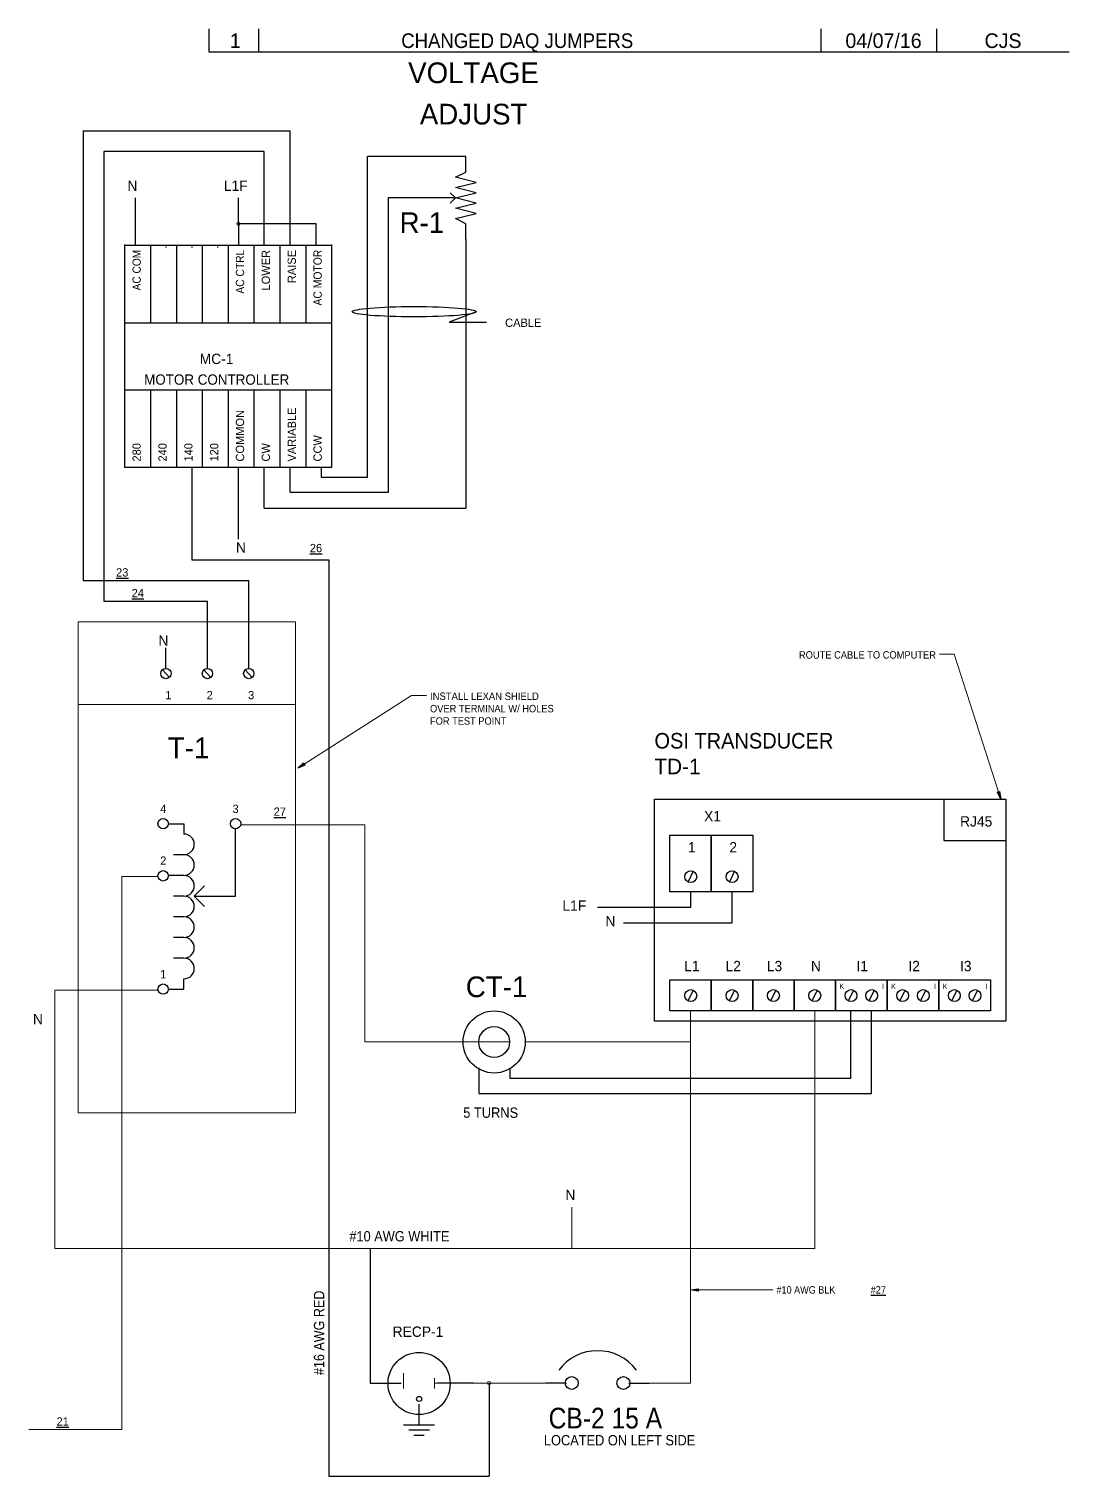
# Model space of a CAD drawing. Header units: inches. Extents: x 0.6 to 32.3, y 0.2 to 21.
# Drawn here: x 24.93 to 32.32, y 10.59 to 20.88 of the extents above; entities that cross this region are included whole.
import ezdxf
from ezdxf.enums import TextEntityAlignment as Align

# ---------------------------------------------------------------- set-up
doc = ezdxf.new("R2010")
doc.units = ezdxf.units.IN
doc.header["$MEASUREMENT"] = 0
doc.linetypes.add('HIDDEN', pattern=[0.075, 0.05, -0.025])
for name, color, linetype in [('COMP', 3, 'Continuous'), ('DASH', 3, 'HIDDEN'), ('DEVICE', 3, 'Continuous'), ('SLD-0', 7, 'Continuous'), ('TEXT', 4, 'Continuous'), ('TXT', 4, 'Continuous'), ('WIRE', 1, 'Continuous'), ('WIRE_BIG', 1, 'Continuous')]:
    doc.layers.add(name, color=color, linetype=linetype)
doc.styles.add('SLDTEXTSTYLE0', font='TXT')
doc.styles.add('SLDTEXTSTYLE1', font='TXT', dxfattribs={"width": 0.928571})
doc.styles.add('SLDTEXTSTYLE10', font='TXT', dxfattribs={"width": 0.9375})
doc.styles.add('SLDTEXTSTYLE12', font='TXT', dxfattribs={"width": 0.923077})
doc.styles.add('SLDTEXTSTYLE14', font='TXT', dxfattribs={"width": 0.964286})
doc.styles.add('SLDTEXTSTYLE16', font='TXT', dxfattribs={"width": 0.95})
doc.styles.add('SLDTEXTSTYLE17', font='TXT', dxfattribs={"width": 0.925})
doc.styles.add('SLDTEXTSTYLE2', font='TXT', dxfattribs={"width": 0.916667})
doc.styles.add('SLDTEXTSTYLE23', font='TXT', dxfattribs={"width": 0.931818})
doc.styles.add('SLDTEXTSTYLE29', font='TXT', dxfattribs={"width": 0.909091})
doc.styles.add('SLDTEXTSTYLE31', font='TXT', dxfattribs={"width": 0.934783})
doc.styles.add('SLDTEXTSTYLE5', font='TXT', dxfattribs={"width": 0.888889})
doc.styles.add('SLDTEXTSTYLE59', font='TXT', dxfattribs={"width": 0.947368})
doc.styles.add('SLDTEXTSTYLE6', font='TXT', dxfattribs={"width": 0.96875})

# ---------------------------------------------------------------- blocks, each defined once
blk = doc.blocks.new('CIRBKR')
at = {"layer": 'COMP'}
for p, q in [((-0.812, 0), (-1, 0)), ((-0.188, 0), (0, 0))]:
    blk.add_line(p, q, dxfattribs=at)
for centre in [(-0.75, 0), (-0.25, 0)]:
    blk.add_circle(centre, 0.0625, dxfattribs=at)
blk.add_arc((-0.5, -0.156), 0.469, 36.8699, 143.1301, dxfattribs=at)
at = {"layer": 'COMP', "color": 3}
for tag in ['DESCRIPTL1', 'DESCRIPTL2', 'LABEL']:
    blk.add_attdef(tag, (0, 0), '', height=1, dxfattribs=at)
at = {"layer": 'COMP', "color": 3, "style": 'SLDTEXTSTYLE0'}
for tag, flags, p in [('DEVNAME_RO', 3, (-0.795, 0.714)), ('STOCKNUM', 1, (-0.708, -0.661))]:
    blk.add_attdef(tag, text='', height=0.1, dxfattribs=dict(at, flags=flags)).set_placement(p, align=Align.BOTTOM_LEFT)
blk = doc.blocks.new('RESISTOR')
at = {"layer": 'COMP'}
for p, q in [((-1, 0), (-0.625, 0)), ((-0.625, 0), (-0.5, 0.25)), ((-0.5, 0.25), (-0.375, -0.25)), ((-0.375, -0.25), (-0.25, 0.25)), ((-0.25, 0.25), (-0.125, -0.25)), ((-0.125, -0.25), (0, 0.25)), ((0, 0.25), (0.125, -0.25)), ((0.125, -0.25), (0.25, 0.25)), ((0.25, 0.25), (0.375, -0.25)), ((0.375, -0.25), (0.5, 0.25)), ((0.5, 0.25), (0.625, 0)), ((0.625, 0), (1, 0))]:
    blk.add_line(p, q, dxfattribs=at)
blk = doc.blocks.new('TERM1')
at = {"layer": 'COMP'}
blk.add_circle((0, 0), 0.125, dxfattribs=at)
at = {"layer": 'WIRE_BIG'}
blk.add_line((-0.088, 0.089), (0.084, -0.092), dxfattribs=at)
blk = doc.blocks.new('TIE')
at = {"layer": 'WIRE_BIG', "lineweight": 30}
blk.add_circle((0, 0), 0.0312, dxfattribs=at)
blk = doc.blocks.new('GND')
at = {"layer": 'WIRE_BIG'}
for p, q in [((0, -0.5), (0, 0)), ((-0.375, -0.5), (0.375, -0.5)), ((-0.25, -0.625), (0.25, -0.625)), ((-0.125, -0.75), (0.125, -0.75))]:
    blk.add_line(p, q, dxfattribs=at)
blk = doc.blocks.new('SW_NOTE_11')
at = {"layer": 'TEXT', "color": 0, "attachment_point": 1}
for s, insert, char_height, style in [('OSI TRANSDUCER', (0, 0.142), 0.11029, 'SLDTEXTSTYLE14'), ('TD-1', (0, -0.041), 0.1103, 'SLDTEXTSTYLE0')]:
    blk.add_mtext(s, dxfattribs=dict(at, insert=insert, char_height=char_height, style=style))
blk = doc.blocks.new('SW_NOTE_14')
at = {"layer": 'TEXT', "color": 0, "char_height": 0.05294, "attachment_point": 1}
for s, insert, style in [('INSTALL LEXAN SHIELD', (0, 0.068), 'SLDTEXTSTYLE16'), ('OVER TERMINAL W/ HOLES', (0, -0.02), 'SLDTEXTSTYLE23'), ('FOR TEST POINT', (0, -0.108), 'SLDTEXTSTYLE1')]:
    blk.add_mtext(s, dxfattribs=dict(at, insert=insert, style=style))
blk = doc.blocks.new('SW_NOTE_17')
at = {"layer": 'TXT', "color": 0, "attachment_point": 1}
for s, insert, char_height, style in [('#10 AWG BLK', (0, 0.068), 0.05294, 'SLDTEXTSTYLE29'), ('\\L #27', (0.652, 0.068), 0.0529, 'SLDTEXTSTYLE2')]:
    blk.add_mtext(s, dxfattribs=dict(at, insert=insert, char_height=char_height, style=style))

msp = doc.modelspace()

# ---------------------------------------------------------------- hatches: boundary and pattern name
at = {"linetype": 'Continuous'}
msp.add_hatch(color=7, dxfattribs=at).paths.add_polyline_path([(31.814, 15.452), (31.83, 15.458), (31.838, 15.404)], flags=0)
at = {"layer": 'TEXT'}
msp.add_hatch(color=256, dxfattribs=at).paths.add_polyline_path([(26.878, 15.661), (26.888, 15.646), (26.838, 15.625)], flags=0)
at = {"layer": 'TXT'}
msp.add_hatch(color=256, dxfattribs=at).paths.add_polyline_path([(29.685, 11.921), (29.685, 11.903), (29.632, 11.912)], flags=0)

# ---------------------------------------------------------------- linework, layer by layer
at = {"layer": 'COMP'}
for p, q in [((27.96, 19.68), (27.482, 19.68)), ((27.96, 19.68), (27.923, 19.717)), ((27.96, 19.68), (27.923, 19.643)), ((25.608, 17.763), (25.608, 19.35)), ((25.608, 19.344), (27.078, 19.344)), ((25.792, 19.344), (25.792, 18.792)), ((25.975, 19.344), (25.975, 18.792)), ((26.159, 19.344), (26.159, 18.792)), ((26.343, 19.344), (26.343, 18.792)), ((26.527, 19.344), (26.527, 18.797)), ((26.711, 19.344), (26.711, 18.792)), ((26.895, 19.344), (26.895, 18.792)), ((27.078, 19.35), (27.078, 17.763)), ((25.608, 18.792), (27.078, 18.792)), ((25.608, 18.314), (27.078, 18.314)), ((25.792, 18.314), (25.792, 17.763)), ((25.975, 18.314), (25.975, 17.763)), ((26.159, 18.314), (26.159, 17.763)), ((26.343, 18.314), (26.343, 17.763)), ((26.527, 18.314), (26.527, 17.768)), ((26.711, 18.314), (26.711, 17.763)), ((26.895, 18.314), (26.895, 17.763)), ((27.078, 17.763), (25.608, 17.763)), ((25.918, 15.229), (26.029, 15.229)), ((26.029, 15.229), (26.029, 15.155)), ((26.029, 15.008), (25.955, 15.008)), ((25.991, 14.861), (25.918, 14.861)), ((26.029, 14.861), (25.955, 14.861)), ((26.029, 14.714), (25.955, 14.714)), ((26.029, 14.567), (25.955, 14.567)), ((26.029, 14.42), (25.955, 14.42)), ((26.029, 14.273), (25.955, 14.273)), ((26.029, 14.052), (26.029, 14.126)), ((25.918, 14.052), (26.029, 14.052))]:
    msp.add_line(p, q, dxfattribs=at)
at = {"layer": 'COMP', "linetype": 'Continuous', "lineweight": 0}
for p, q in [((26.821, 16.665), (25.276, 16.665)), ((25.276, 16.665), (25.276, 13.172)), ((26.821, 13.172), (26.821, 16.665)), ((25.276, 16.077), (26.821, 16.077)), ((25.276, 13.172), (26.821, 13.172))]:
    msp.add_line(p, q, dxfattribs=at)
at = {"layer": 'COMP', "linetype": 'Continuous'}
for p, q in [((29.651, 14.89), (29.614, 14.816)), ((29.945, 14.89), (29.908, 14.816)), ((29.651, 14.044), (29.614, 13.971)), ((29.945, 14.044), (29.908, 13.971)), ((30.239, 14.044), (30.202, 13.971)), ((30.533, 14.044), (30.496, 13.971)), ((30.79, 14.044), (30.754, 13.971)), ((30.938, 14.044), (30.901, 13.971)), ((31.158, 14.044), (31.121, 13.971)), ((31.305, 14.044), (31.268, 13.971)), ((31.526, 14.044), (31.489, 13.971)), ((31.673, 14.044), (31.636, 13.971))]:
    msp.add_line(p, q, dxfattribs=at)
at = {"layer": 'COMP'}
for centre in [(25.881, 15.229), (26.396, 15.229), (25.881, 14.858), (25.881, 14.052)]:
    msp.add_circle(centre, 0.0368, dxfattribs=at)
at = {"layer": 'COMP', "linetype": 'Continuous'}
for centre in [(29.633, 14.852), (29.927, 14.852), (29.633, 14.006), (29.927, 14.006), (30.221, 14.006), (30.515, 14.006), (30.773, 14.006), (30.92, 14.006), (31.14, 14.006), (31.287, 14.006), (31.508, 14.006), (31.655, 14.006)]:
    msp.add_circle(centre, 0.0422, dxfattribs=at)
at = {"layer": 'COMP'}
for centre in [(26.029, 15.082), (26.029, 14.935), (26.029, 14.787), (26.029, 14.64), (26.029, 14.493), (26.029, 14.346), (26.029, 14.199)]:
    msp.add_arc(centre, 0.0735, 270, 90, dxfattribs=at)
at = {"layer": 'DASH', "linetype": 'Continuous'}
for p, q in [((28.107, 18.871), (27.916, 18.797)), ((27.916, 18.797), (28.181, 18.797))]:
    msp.add_line(p, q, dxfattribs=at)
msp.add_ellipse((27.666, 18.871), major_axis=(0.441, 0), ratio=0.083333, dxfattribs=at)
at = {"layer": 'DEVICE', "linetype": 'Continuous', "lineweight": 30}
for p, q in [((29.375, 15.404), (31.875, 15.404)), ((29.375, 13.824), (29.375, 15.404)), ((31.434, 15.404), (31.434, 15.11)), ((31.875, 15.404), (31.875, 13.824)), ((29.485, 15.147), (29.779, 15.147)), ((29.485, 14.743), (29.485, 15.147)), ((29.779, 15.147), (29.779, 14.743)), ((29.779, 15.147), (30.074, 15.147)), ((29.779, 14.743), (29.779, 15.147)), ((30.074, 15.147), (30.074, 14.743)), ((31.434, 15.11), (31.875, 15.11)), ((29.779, 14.743), (29.485, 14.743)), ((30.074, 14.743), (29.779, 14.743)), ((29.485, 14.118), (29.779, 14.118)), ((29.485, 13.897), (29.485, 14.118)), ((29.779, 14.118), (29.779, 13.897)), ((29.779, 14.118), (30.074, 14.118)), ((29.779, 13.897), (29.779, 14.118)), ((30.074, 14.118), (30.074, 13.897)), ((30.074, 14.118), (30.368, 14.118)), ((30.074, 13.897), (30.074, 14.118)), ((30.368, 14.118), (30.368, 13.897)), ((30.368, 14.118), (30.662, 14.118)), ((30.368, 13.897), (30.368, 14.118)), ((30.662, 14.118), (30.662, 13.897)), ((30.662, 14.118), (31.029, 14.118)), ((30.662, 13.897), (30.662, 14.118)), ((31.029, 14.118), (31.029, 13.897)), ((31.029, 14.118), (31.397, 14.118)), ((31.029, 13.897), (31.029, 14.118)), ((31.397, 14.118), (31.397, 13.897)), ((31.397, 14.118), (31.765, 14.118)), ((31.397, 13.897), (31.397, 14.118)), ((31.765, 14.118), (31.765, 13.897)), ((29.779, 13.897), (29.485, 13.897)), ((30.074, 13.897), (29.779, 13.897)), ((30.368, 13.897), (30.074, 13.897)), ((30.662, 13.897), (30.368, 13.897)), ((31.029, 13.897), (30.662, 13.897)), ((31.397, 13.897), (31.029, 13.897)), ((31.765, 13.897), (31.397, 13.897)), ((31.875, 13.824), (29.375, 13.824))]:
    msp.add_line(p, q, dxfattribs=at)
for radius in [0.221, 0.11]:
    msp.add_circle((28.235, 13.676), radius, dxfattribs=at)
at = {"layer": 'SLD-0', "linetype": 'Continuous', "lineweight": 0}
for p, q in [((31.507, 16.434), (31.401, 16.434)), ((31.822, 15.455), (31.507, 16.434))]:
    msp.add_line(p, q, dxfattribs=at)
at = {"layer": 'SLD-0'}
for p, q in [((31.814, 15.452), (31.83, 15.458)), ((31.838, 15.404), (31.814, 15.452)), ((31.83, 15.458), (31.838, 15.404))]:
    msp.add_line(p, q, dxfattribs=at)
at = {"layer": 'TEXT'}
for p, q in [((26.206, 20.882), (26.206, 20.72)), ((26.559, 20.882), (26.559, 20.72)), ((30.559, 20.882), (30.559, 20.72)), ((31.382, 20.882), (31.382, 20.72)), ((26.206, 20.72), (32.324, 20.72)), ((26.838, 15.625), (26.878, 15.661)), ((26.878, 15.661), (26.888, 15.646)), ((26.888, 15.646), (26.838, 15.625))]:
    msp.add_line(p, q, dxfattribs=at)
at = {"layer": 'TEXT', "linetype": 'Continuous', "lineweight": 0}
for p, q in [((26.883, 15.653), (27.647, 16.14)), ((27.647, 16.14), (27.753, 16.14))]:
    msp.add_line(p, q, dxfattribs=at)
at = {"layer": 'TXT'}
for p, q in [((29.632, 11.912), (29.685, 11.921)), ((29.685, 11.903), (29.632, 11.912)), ((29.685, 11.921), (29.685, 11.903))]:
    msp.add_line(p, q, dxfattribs=at)
at = {"layer": 'TXT', "linetype": 'Continuous', "lineweight": 0}
for p, q in [((29.685, 11.912), (30.11, 11.912)), ((30.11, 11.912), (30.216, 11.912))]:
    msp.add_line(p, q, dxfattribs=at)
at = {"layer": 'WIRE', "linetype": 'Continuous'}
for p, q in [((25.313, 20.158), (25.313, 16.959)), ((26.784, 19.349), (26.784, 20.158)), ((26.6, 20.011), (25.46, 20.011)), ((25.46, 20.011), (25.46, 16.812)), ((26.6, 19.349), (26.6, 20.011)), ((27.335, 17.695), (27.335, 19.974)), ((26.416, 19.496), (26.416, 19.68)), ((27.482, 19.68), (27.482, 17.584)), ((26.968, 19.496), (26.416, 19.496)), ((26.416, 19.496), (26.416, 19.349)), ((26.968, 19.349), (26.968, 19.496)), ((27.004, 17.768), (27.004, 17.695)), ((27.004, 17.695), (27.335, 17.695)), ((26.085, 17.106), (27.059, 17.106)), ((27.059, 17.106), (27.059, 10.588)), ((25.313, 16.959), (26.49, 16.959)), ((25.46, 16.812), (26.196, 16.812))]:
    msp.add_line(p, q, dxfattribs=at)
at = {"layer": 'WIRE', "linetype": 'Continuous', "lineweight": 30}
for p, q in [((25.313, 20.158), (26.784, 20.158)), ((29.632, 14.743), (29.632, 14.632)), ((29.926, 14.743), (29.926, 14.522)), ((29.632, 14.632), (28.971, 14.632)), ((29.926, 14.522), (29.154, 14.522)), ((30.772, 13.419), (30.772, 13.897)), ((30.919, 13.309), (30.919, 13.897)), ((28.125, 13.493), (28.125, 13.309)), ((28.346, 13.493), (28.346, 13.419)), ((28.346, 13.419), (30.772, 13.419)), ((28.125, 13.309), (30.919, 13.309)), ((27.353, 12.206), (27.353, 11.25)), ((27.353, 11.25), (27.574, 11.25)), ((28.088, 11.25), (27.831, 11.25)), ((28.199, 11.25), (28.199, 10.588)), ((27.059, 10.588), (28.199, 10.588))]:
    msp.add_line(p, q, dxfattribs=at)
at = {"layer": 'WIRE', "linetype": 'Continuous', "lineweight": 0}
for p, q in [((26.434, 15.221), (27.316, 15.221)), ((27.316, 15.221), (27.316, 13.676)), ((25.588, 14.853), (25.588, 10.919)), ((25.846, 14.853), (25.588, 14.853)), ((25.846, 14.044), (25.11, 14.044)), ((25.11, 14.044), (25.11, 12.206)), ((29.632, 13.676), (29.632, 13.897)), ((30.515, 12.206), (30.515, 13.897)), ((27.316, 13.676), (28.346, 13.676)), ((28.456, 13.676), (29.632, 13.676)), ((29.632, 11.25), (29.632, 13.676)), ((28.787, 12.206), (28.787, 12.5)), ((25.11, 12.206), (30.515, 12.206)), ((27.353, 11.25), (27.574, 11.25)), ((27.811, 11.25), (28.75, 11.25)), ((27.831, 11.25), (28.64, 11.25)), ((29.191, 11.25), (29.632, 11.25)), ((25.588, 10.919), (24.926, 10.919))]:
    msp.add_line(p, q, dxfattribs=at)
for centre in [(26.416, 19.496), (28.199, 11.25)]:
    msp.add_circle(centre, 0.0114, dxfattribs=at)
at = {"layer": 'WIRE_BIG'}
for p, q in [((28.034, 19.974), (27.335, 19.974)), ((25.681, 19.68), (25.681, 19.349)), ((28.034, 19.386), (28.034, 17.474)), ((26.085, 17.768), (26.085, 17.106)), ((26.416, 17.253), (26.416, 17.768)), ((26.6, 17.474), (26.6, 17.768)), ((26.784, 17.584), (26.784, 17.768)), ((27.482, 17.584), (26.784, 17.584)), ((26.6, 17.474), (28.034, 17.474)), ((26.49, 16.334), (26.49, 16.959)), ((26.196, 16.334), (26.196, 16.812)), ((25.901, 16.334), (25.901, 16.481)), ((26.396, 14.714), (26.396, 15.192)), ((26.102, 14.714), (26.176, 14.787)), ((26.102, 14.714), (26.396, 14.714)), ((26.102, 14.714), (26.176, 14.64))]:
    msp.add_line(p, q, dxfattribs=at)
at = {"layer": 'WIRE_BIG', "lineweight": 0}
for p, q in [((27.59, 11.211), (27.59, 11.321)), ((27.811, 11.211), (27.811, 11.284))]:
    msp.add_line(p, q, dxfattribs=at)
at = {"layer": 'WIRE_BIG'}
msp.add_circle((27.701, 11.247), 0.221, dxfattribs=at)

# ---------------------------------------------------------------- block references
at = {"color": 7, "linetype": 'Continuous'}
for name, p, xscale, yscale, zscale, rotation in [('RESISTOR', (28.034, 19.68), 0.2941176470588235, 0.2941176470588235, 0.2941176470588235, 90), ('TIE', (27.701, 11.137), 0.5882352941176471, 0.5882352941176471, 0.5882352941176471, 89.99999999999997)]:
    msp.add_blockref(name, p, dxfattribs=dict(at, xscale=xscale, yscale=yscale, zscale=zscale, rotation=rotation))
for name, p, xscale, yscale, zscale in [('TERM1', (25.901, 16.297), 0.2941176470588235, 0.2941176470588235, 0.2941176470588235), ('TERM1', (26.196, 16.297), 0.2941176470588235, 0.2941176470588235, 0.2941176470588235), ('TERM1', (26.49, 16.297), 0.2941176470588235, 0.2941176470588235, 0.2941176470588235), ('CIRBKR', (29.338, 11.25), 0.7352941176470589, 0.7352941176470589, 0.7352941176470589), ('GND', (27.701, 11.1), 0.2941176470588235, 0.2941176470588235, 0.2941176470588235)]:
    msp.add_blockref(name, p, dxfattribs=dict(at, xscale=xscale, yscale=yscale, zscale=zscale))
at = {"layer": 'TEXT'}
for name, p in [('SW_NOTE_14', (27.779, 16.094)), ('SW_NOTE_11', (29.375, 15.732))]:
    msp.add_blockref(name, p, dxfattribs=at)
at = {"layer": 'TXT'}
msp.add_blockref('SW_NOTE_17', (30.243, 11.871), dxfattribs=at)

# ---------------------------------------------------------------- texts
at = {"layer": 'DASH', "insert": (28.313, 18.822), "char_height": 0.0588, "attachment_point": 1, "style": 'SLDTEXTSTYLE0'}
msp.add_mtext('CABLE', dxfattribs=at)
at = {"layer": 'SLD-0', "insert": (31.377, 16.456), "char_height": 0.05294, "attachment_point": 3, "style": 'SLDTEXTSTYLE31'}
msp.add_mtext('ROUTE CABLE TO COMPUTER', dxfattribs=at)
at = {"layer": 'TEXT'}
for s, insert, char_height, attachment_point, style in [('1', (26.394, 20.851), 0.104, 2, 'SLDTEXTSTYLE0'), ('CHANGED DAQ JUMPERS', (28.399, 20.851), 0.10417, 2, 'SLDTEXTSTYLE59'), ('04/07/16', (31.004, 20.851), 0.1042, 2, 'SLDTEXTSTYLE0'), ('CJS', (31.854, 20.851), 0.1042, 2, 'SLDTEXTSTYLE0'), ('VOLTAGE', (28.088, 20.644), 0.1471, 2, 'SLDTEXTSTYLE0'), ('ADJUST', (28.089, 20.35), 0.1471, 2, 'SLDTEXTSTYLE0'), ('N', (25.662, 19.804), 0.0735, 2, 'SLDTEXTSTYLE0'), ('L1F', (26.397, 19.804), 0.0735, 2, 'SLDTEXTSTYLE0'), ('R-1', (27.721, 19.578), 0.1471, 2, 'SLDTEXTSTYLE0'), ('MC-1', (26.261, 18.572), 0.0735, 2, 'SLDTEXTSTYLE0'), ('MOTOR CONTROLLER', (26.262, 18.425), 0.07353, 2, 'SLDTEXTSTYLE6'), ('N', (26.434, 17.23), 0.0735, 2, 'SLDTEXTSTYLE0'), ('\\L26', (26.924, 17.219), 0.0588, 1, 'SLDTEXTSTYLE0'), ('\\L23', (25.546, 17.046), 0.0588, 1, 'SLDTEXTSTYLE0'), ('\\L24', (25.657, 16.899), 0.0588, 1, 'SLDTEXTSTYLE0'), ('N', (25.883, 16.568), 0.0735, 2, 'SLDTEXTSTYLE0'), ('1', (25.918, 16.173), 0.0588, 2, 'SLDTEXTSTYLE0'), ('2', (26.212, 16.173), 0.0588, 2, 'SLDTEXTSTYLE0'), ('3', (26.507, 16.173), 0.0588, 2, 'SLDTEXTSTYLE0'), ('T-1', (26.062, 15.842), 0.1471, 2, 'SLDTEXTSTYLE0'), ('4', (25.882, 15.364), 0.0588, 2, 'SLDTEXTSTYLE0'), ('3', (26.396, 15.364), 0.0588, 2, 'SLDTEXTSTYLE0'), ('\\L27', (26.667, 15.344), 0.0588, 1, 'SLDTEXTSTYLE0'), ('X1', (29.788, 15.319), 0.0735, 2, 'SLDTEXTSTYLE0'), ('RJ45', (31.663, 15.282), 0.0735, 2, 'SLDTEXTSTYLE0'), ('1', (29.641, 15.098), 0.0735, 2, 'SLDTEXTSTYLE0'), ('2', (29.935, 15.098), 0.0735, 2, 'SLDTEXTSTYLE0'), ('2', (25.882, 14.996), 0.0588, 2, 'SLDTEXTSTYLE0'), ('L1F', (28.805, 14.683), 0.0735, 2, 'SLDTEXTSTYLE0'), ('N', (29.062, 14.572), 0.0735, 2, 'SLDTEXTSTYLE0'), ('L1', (29.641, 14.253), 0.0735, 2, 'SLDTEXTSTYLE0'), ('L2', (29.935, 14.253), 0.0735, 2, 'SLDTEXTSTYLE0'), ('L3', (30.229, 14.253), 0.0735, 2, 'SLDTEXTSTYLE0'), ('N', (30.523, 14.253), 0.0735, 2, 'SLDTEXTSTYLE0'), ('I1', (30.853, 14.253), 0.0735, 2, 'SLDTEXTSTYLE0'), ('I2', (31.222, 14.253), 0.0735, 2, 'SLDTEXTSTYLE0'), ('I3', (31.589, 14.253), 0.0735, 2, 'SLDTEXTSTYLE0'), ('1', (25.881, 14.187), 0.0588, 2, 'SLDTEXTSTYLE0'), ('CT-1', (28.252, 14.142), 0.1471, 2, 'SLDTEXTSTYLE0'), ('K', (30.707, 14.09), 0.0368, 2, 'SLDTEXTSTYLE0'), ('I', (31.001, 14.09), 0.0368, 2, 'SLDTEXTSTYLE0'), ('K', (31.075, 14.09), 0.0368, 2, 'SLDTEXTSTYLE0'), ('I', (31.369, 14.09), 0.0368, 2, 'SLDTEXTSTYLE0'), ('K', (31.442, 14.09), 0.0368, 2, 'SLDTEXTSTYLE0'), ('I', (31.736, 14.09), 0.0368, 2, 'SLDTEXTSTYLE0'), ('N', (24.99, 13.875), 0.0735, 2, 'SLDTEXTSTYLE0'), ('5 TURNS', (28.015, 13.21), 0.0735, 1, 'SLDTEXTSTYLE1'), ('N', (28.777, 12.625), 0.0735, 2, 'SLDTEXTSTYLE0'), ('#10 AWG WHITE', (27.561, 12.331), 0.07353, 2, 'SLDTEXTSTYLE12'), ('RECP-1', (27.693, 11.652), 0.0735, 2, 'SLDTEXTSTYLE0'), ('CB-2 15 A', (29.026, 11.074), 0.1471, 2, 'SLDTEXTSTYLE5'), ('\\L21', (25.123, 11.006), 0.0588, 1, 'SLDTEXTSTYLE0'), ('LOCATED ON LEFT SIDE', (29.127, 10.88), 0.07353, 2, 'SLDTEXTSTYLE17')]:
    msp.add_mtext(s, dxfattribs=dict(at, insert=insert, char_height=char_height, attachment_point=attachment_point, style=style))
at = {"layer": 'TEXT', "rotation": 90}
for s, insert, char_height, attachment_point, style in [('AC COM', (25.663, 19.311), 0.0588, 3, 'SLDTEXTSTYLE2'), ('.', (25.847, 19.342), 0.0588, 3, 'SLDTEXTSTYLE0'), ('.', (26.031, 19.342), 0.0588, 3, 'SLDTEXTSTYLE0'), ('.', (26.215, 19.342), 0.0588, 3, 'SLDTEXTSTYLE0'), ('AC CTRL', (26.398, 19.312), 0.0588, 3, 'SLDTEXTSTYLE1'), ('LOWER', (26.582, 19.31), 0.0588, 3, 'SLDTEXTSTYLE0'), ('RAISE', (26.766, 19.31), 0.0588, 3, 'SLDTEXTSTYLE0'), ('AC MOTOR', (26.95, 19.312), 0.0588, 3, 'SLDTEXTSTYLE10'), ('COMMON', (26.398, 17.805), 0.0588, 1, 'SLDTEXTSTYLE0'), ('VARIABLE', (26.766, 17.805), 0.0588, 1, 'SLDTEXTSTYLE0'), ('280', (25.663, 17.805), 0.0588, 1, 'SLDTEXTSTYLE0'), ('240', (25.847, 17.805), 0.0588, 1, 'SLDTEXTSTYLE0'), ('140', (26.031, 17.805), 0.0588, 1, 'SLDTEXTSTYLE0'), ('120', (26.215, 17.805), 0.0588, 1, 'SLDTEXTSTYLE0'), ('CW', (26.582, 17.805), 0.0588, 1, 'SLDTEXTSTYLE0'), ('CCW', (26.95, 17.805), 0.0588, 1, 'SLDTEXTSTYLE0'), ('#16 AWG RED', (26.953, 11.607), 0.07353, 2, 'SLDTEXTSTYLE29')]:
    msp.add_mtext(s, dxfattribs=dict(at, insert=insert, char_height=char_height, attachment_point=attachment_point, style=style))

doc.saveas('drawing.dxf')
